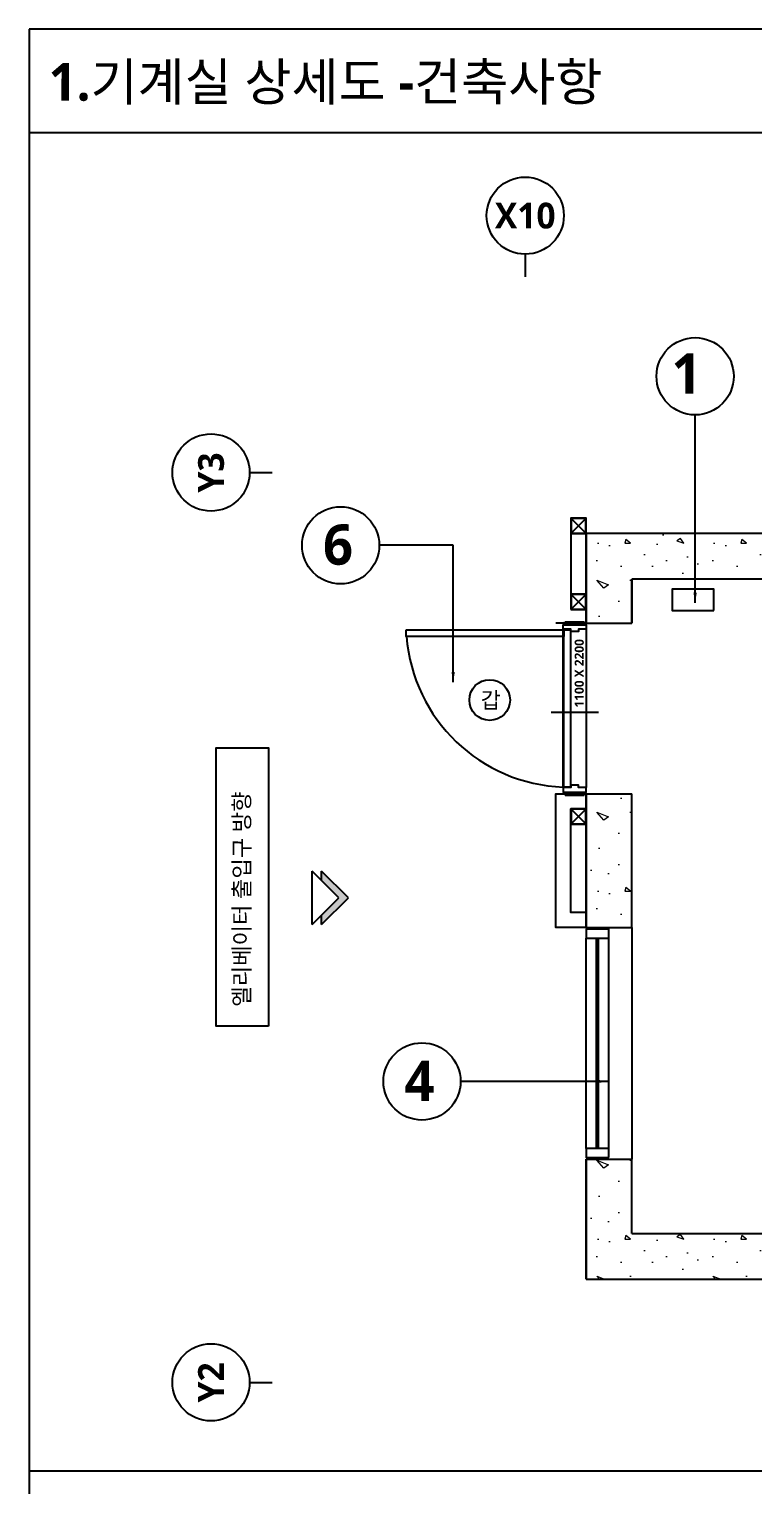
# Model space of a CAD drawing. Header units: millimetres. Extents: x 2370 to 266135, y -585395 to 33485.
# Drawn here: x 138647 to 148152, y 12935 to 32061 of the extents above; entities that cross this region are included whole.
import ezdxf
from ezdxf.enums import TextEntityAlignment as Align

# ---------------------------------------------------------------- set-up
doc = ezdxf.new("R2010")
doc.units = ezdxf.units.MM
doc.linetypes.add('옥상층 평면도$0$HIDDEN2', pattern=[0.1875, 0.125, -0.0625])
doc.layers.add('0해치', color=253, linetype='Continuous', lineweight=9)
doc.layers.add('문자_1', color=7, linetype='Continuous', lineweight=25)
for name, color, linetype in [('15', 15, 'Continuous'), ('1하지1', 3, 'Continuous'), ('A-ANNO-TEXT1', 7, 'Continuous'), ('A-ST-AXIS-BUB', 7, 'Continuous'), ('TIT', 2, 'Continuous'), ('옥상층 평면도$0$A-DOOR', 4, 'Continuous'), ('옥상층 평면도$0$A-DOOR-JAMB', 4, 'Continuous'), ('옥상층 평면도$0$A-DOOR-SILL', 8, 'Continuous'), ('옥상층 평면도$0$A-DOOR-SWING', 8, 'Continuous'), ('옥상층 평면도$0$A-FLOR-FLIN-TYP2', 8, 'Continuous'), ('옥상층 평면도$0$A-FLOR-GW', 6, 'Continuous'), ('옥상층 평면도$0$A-FLOR-STUD', 9, 'Continuous'), ('옥상층 평면도$0$A-ST-CONC', 2, 'Continuous'), ('옥상층 평면도$0$A-WIN', 4, 'Continuous')]:
    doc.layers.add(name, color=color, linetype=linetype)
doc.layers.add('옥상층 평면도$0$A-ANNO-NPLT', color=129, linetype='Continuous', plot=False)
doc.styles.add('SH_진천_나눔', font='')
doc.styles.get("Standard").update_dxf_attribs({"font": 'NanumGothicBold.ttf'})
doc.styles.add('옥상층 평면도$0$SHP-나눔bo', font='')
doc.styles.get('SH_진천_나눔').set_extended_font_data('NanumGothic', bold=True)
doc.styles.get('옥상층 평면도$0$SHP-나눔bo').set_extended_font_data('NanumGothic', bold=True)
doc.dimstyles.new('DIM-A-002-단면', dxfattribs={"dimscale": 330, "dimtxt": 1, "dimasz": 0.4, "dimexe": 0.2, "dimexo": 0.3, "dimgap": 0.4, "dimtad": 1, "dimdec": 0, "dimtxsty": 'Standard', "dimcen": 0, "dimclrd": 15, "dimclre": 15, "dimclrt": 3, "dimadec": 0, "dimazin": 0, "dimtfac": 1, "dimtmove": 0, "dimatfit": 3, "dimfxl": 1, "dimarcsym": 0})
pattern_1 = [(0, (-43666.8, 1452990), (0, 1524), [0, -1524]), (0, (-43651.5, 1452456.6), (0, 1524), [0, -1524]), (0, (-43605.8, 1453279.6), (0, 1524), [0, -1524]), (338.19859, (-44398.28, 1452807.15), (4572, -1524), [164.1398, -8042.8513]), (216.869898, (-44245.88, 1452746.2), (4572, 3048), [76.2, -7543.8]), (130.601295, (-44306.84, 1452700.47), (7620, -9144), [140.5059, -13910.0799]), (206.56505, (-44809.76, 1452517.6), (-1524, -1524), [34.0777, -3373.69]), (326.309932, (-44840.24, 1452502.35), (3048, -1524), [54.9486, -5439.9115]), (108.43495, (-44794.5, 1452471.87), (-1524, 3048), [48.1931, -4771.118]), (225, (-43834.4, 1452365.2), (-2e-13, -1524), [64.6578, -2090.6036]), (0, (-43880.1, 1452319.5), (1524, 1524), [91.44, -1432.56]), (135, (-43788.7, 1452319.5), (-1524, 1e-13), [64.6578, -2090.6036]), (251.56505, (-44017.3, 1453340.55), (1524, 3048), [48.1931, -4771.118]), (0, (-44032.5, 1453294.8), (1524, 1524), [76.2, -1447.8]), (143.130102, (-43956.32, 1453294.83), (-4572, 3048), [76.2, -7543.8]), (213.690068, (-44825, 1453355.8), (3048, 1524), [54.9486, -5439.9115]), (341.56505, (-44870.7, 1453325.3), (-3048, 1524), [96.3862, -4722.925]), (126.869898, (-44779.28, 1453294.83), (3048, -4572), [76.2, -7543.8]), (0, (-44383, 1453294.8), (0, 1524), [0, -1524]), (0, (-44794.5, 1452898.6), (0, 1524), [0, -1524]), (0, (-44367.8, 1452334.7), (0, 1524), [0, -1524]), (0, (-43956.3, 1452807.2), (0, 1524), [0, -1524]), (0, (-44398.3, 1453066.2), (0, 1524), [0, -1524]), (0, (-44733.6, 1453112), (0, 1524), [0, -1524]), (0, (-44596.4, 1453020.5), (0, 1524), [0, -1524]), (0, (-44657.4, 1452654.8), (0, 1524), [0, -1524]), (0, (-45023.1, 1452715.7), (0, 1524), [0, -1524]), (0, (-45007.9, 1453066.2), (0, 1524), [0, -1524]), (0, (-45053.6, 1453401.5), (0, 1524), [0, -1524]), (0, (-44581.2, 1453462.5), (0, 1524), [0, -1524]), (0, (-44245.9, 1453523.4), (0, 1524), [0, -1524]), (0, (-43712.5, 1453462.5), (0, 1524), [0, -1524]), (0, (-44078.2, 1452990), (0, 1524), [0, -1524]), (0, (-44230.6, 1453264.4), (0, 1524), [0, -1524]), (0, (-44108.7, 1452532.8), (0, 1524), [0, -1524]), (0, (-44565.9, 1452456.6), (0, 1524), [0, -1524]), (0, (-44108.7, 1452121.4), (0, 1524), [0, -1524]), (0, (-44611.6, 1452212.8), (0, 1524), [0, -1524]), (0, (-45099.3, 1452167), (0, 1524), [0, -1524]), (0, (-44916.4, 1452090.9), (0, 1524), [0, -1524]), (0, (-44901.2, 1452304.2), (0, 1524), [0, -1524]), (0, (-43880.1, 1452060.4), (0, 1524), [0, -1524]), (0, (-43697.2, 1452685.2), (0, 1524), [0, -1524]), (0, (-43773.4, 1453142.4), (0, 1524), [0, -1524]), (0, (-44474.5, 1452045.2), (0, 1524), [0, -1524])]

# ---------------------------------------------------------------- blocks, each defined once
blk = doc.blocks.new('dr-sy-020-D-M')
for p, q in [((-9.19, -9.19), (0, 0)), ((0, 0), (9.19, -9.19)), ((-9.19, -12.46), (0, -3.26)), ((0, -3.26), (9.19, -12.46)), ((-9.19, -9.19), (-5.93, -9.19)), ((5.93, -9.19), (9.19, -9.19)), ((-9.19, -12.46), (9.19, -12.46))]:
    blk.add_line(p, q)
for points in [[(0, 0), (-9.19, -9.19), (0, -3.26), (-5.93, -9.19)], [(0, 0), (0, -3.26), (9.19, -9.19), (5.93, -9.19)]]:
    blk.add_solid(points)
blk = doc.blocks.new('A-ST-AXIS-BUB-1')
at = {"layer": 'A-ST-AXIS-BUB'}
blk.add_line((0, 350), (0, 0), dxfattribs=at)
blk.add_circle((0, 950), 600, dxfattribs=at)
blk = doc.blocks.new('옥상층 평면도$0$XREF-PLAN$0$각-100X100')
at = {"layer": '옥상층 평면도$0$A-FLOR-STUD'}
for p, q in [((-47.7, -47.7), (47.7, 47.7)), ((-47.7, 47.7), (47.7, -47.7))]:
    blk.add_line(p, q, dxfattribs=at)
for points in [[(-50, -50), (50, -50), (50, 50), (-50, 50)], [(-47.7, -47.7), (47.7, -47.7), (47.7, 47.7), (-47.7, 47.7)]]:
    blk.add_lwpolyline(points, close=True, dxfattribs=at)
blk = doc.blocks.new('옥상층 평면도$0$A$C0e376f74')
at = {"layer": '옥상층 평면도$0$A-ANNO-NPLT', "linetype": '옥상층 평면도$0$HIDDEN2'}
for p, q in [((525, 230), (525, -80)), ((-20, 140), (-20, 10)), ((0, 140), (-20, 140)), ((0, 120), (-20, 120)), ((-10, 140), (-10, 10)), ((0, 140), (0, 10)), ((1100, 140), (1120, 140)), ((1100, 140), (1100, 10)), ((1100, 120), (1120, 120)), ((1110, 140), (1110, 10)), ((1120, 140), (1120, 10)), ((0, 30), (-20, 30)), ((0, 10), (-20, 10)), ((1100, 30), (1120, 30)), ((1100, 10), (1120, 10))]:
    blk.add_line(p, q, dxfattribs=at)
at = {"layer": '옥상층 평면도$0$A-ANNO-NPLT', "linetype": 'ByBlock'}
blk.add_lwpolyline([(1067, 102), (33, 102), (33, 147), (1067, 147)], close=True, dxfattribs=at)
at = {"layer": '옥상층 평면도$0$A-DOOR', "linetype": 'ByBlock'}
blk.add_lwpolyline([(1067, 1181), (1067, 147), (1022, 147), (1022, 1181)], close=True, dxfattribs=at)
at = {"layer": '옥상층 평면도$0$A-DOOR-JAMB'}
for points in [[(0, 20), (0, 0), (30, 0), (30, 50), (45, 50), (45, 100), (30, 100), (30, 150), (0, 150), (0, 130)], [(1100, 20), (1100, 0), (1070, 0), (1070, 50), (1055, 50), (1055, 100), (1070, 100), (1070, 150), (1100, 150), (1100, 130)]]:
    blk.add_lwpolyline(points, dxfattribs=at)
at = {"layer": '옥상층 평면도$0$A-DOOR-SILL'}
for p, q in [((30, 150), (1070, 150)), ((1070, 0), (30, 0))]:
    blk.add_line(p, q, dxfattribs=at)
at = {"layer": '옥상층 평면도$0$A-DOOR-SWING'}
blk.add_arc((1106.9, 108.7), 1074.7, 94.52992, 177.80346, dxfattribs=at)
at = {"layer": '옥상층 평면도$0$A-ANNO-NPLT', "linetype": 'ByBlock', "style": '옥상층 평면도$0$SHP-나눔bo'}
blk.add_text('1100 X 2200', height=60, dxfattribs=at).set_placement((780.6, 15.7), align=Align.CENTER)
blk = doc.blocks.new('옥상층 평면도$0$G$C9C7A05E9')
at = {"layer": '옥상층 평면도$0$A-WIN'}
for p, q in [((0, 1440, 103000), (0, 60, 103000)), ((69, 1440, 103000), (69, 60, 103000)), ((81, 1440, 103000), (81, 60, 103000)), ((150, 1440, 103000), (150, 60, 103000))]:
    blk.add_line(p, q, dxfattribs=at)
at = {"layer": '옥상층 평면도$0$A-WIN', "elevation": 103000}
for points in [[(150, 1500), (150, 1440), (0, 1440), (0, 1500)], [(150, 60), (150, 0), (0, 0), (0, 60)]]:
    blk.add_lwpolyline(points, close=True, dxfattribs=at)

msp = doc.modelspace()

# ---------------------------------------------------------------- hatches: boundary and pattern name
at = {"layer": '0해치', "ltscale": 600, "transparency": 33554687}
h = msp.add_hatch(dxfattribs=at)
h.set_pattern_fill('CONC', color=256, scale=60, style=0)
h.set_pattern_definition(pattern_1)
h.paths.add_polyline_path([(158662.6, 16235.6), (158662.6, 25435.6), (145962.6, 25435.6), (145962.6, 24255.6), (146562.6, 24255.6), (146562.6, 24835.6), (150973.5, 24835.6), (150973.5, 25136), (154333.5, 25136), (154333.5, 24835.6), (158062.6, 24835.6), (158062.6, 16235.6), (154333.5, 16235.6), (154333.5, 15937), (150973.5, 15937), (150973.5, 16235.6), (146562.6, 16235.6), (146562.6, 17215.6), (145962.6, 17215.6), (145962.6, 15635.6), (158662.6, 15635.6)])
h = msp.add_hatch(dxfattribs=at)
h.set_pattern_fill('CONC', color=256, scale=60, style=0)
h.set_pattern_definition(pattern_1)
h.paths.add_polyline_path([(145962.6, 20255.6), (146562.6, 20255.6), (146562.6, 22015.6), (145962.6, 22015.6)])

# ---------------------------------------------------------------- linework, layer by layer
for p, q in [((138646.8, 30700.6), (189715, 30700.6)), ((138646.8, 13120.8), (189715, 13120.8))]:
    msp.add_line(p, q)
at = {"ltscale": 600}
for points in [[(189715, 32060.6), (138646.8, 32060.6)], [(138646.8, 32060.6), (138646.8, -7179.1)]]:
    msp.add_lwpolyline(points, dxfattribs=at)
for points in [[(147639.3, 24421.6), (147639.3, 24703.5), (147090.9, 24703.5), (147090.9, 24421.6)], [(141790.2, 18959.1), (141105, 18959.1), (141105, 22617.3), (141790.2, 22617.3)]]:
    msp.add_lwpolyline(points, close=True, dxfattribs=at)
msp.add_circle((144696, 23245.9), 267.3)
at = {"layer": '문자_1'}
for centre in [(147393.3, 27499.7), (142738, 25278.6), (143806.3, 18235)]:
    msp.add_circle(centre, 507.2, dxfattribs=at)
at = {"layer": '옥상층 평면도$0$A-FLOR-FLIN-TYP2'}
msp.add_line((146562.6, 20255.6), (146562.6, 17215.6), dxfattribs=at)
at = {"layer": '옥상층 평면도$0$A-FLOR-GW'}
for p, q in [((145762.6, 25635.6), (145762.6, 24435.6)), ((145962.6, 24435.6), (145762.6, 24435.6)), ((145962.6, 24255.6), (145562.6, 24255.6))]:
    msp.add_line(p, q, dxfattribs=at)
for points in [[(145962.6, 20255.6), (145562.6, 20255.6), (145562.6, 22015.6), (145962.6, 22015.6)], [(145962.6, 20455.6), (145762.6, 20455.6), (145762.6, 21815.6), (145962.6, 21815.6)]]:
    msp.add_lwpolyline(points, dxfattribs=at)
at = {"layer": '옥상층 평면도$0$A-ST-CONC'}
for p, q in [((158662.6, 25435.6), (145962.6, 25435.6)), ((145962.6, 24255.6), (145962.6, 25435.6)), ((158062.6, 24835.6), (146562.6, 24835.6)), ((146562.6, 24255.6), (146562.6, 24835.6)), ((145962.6, 24255.6), (146562.6, 24255.6)), ((145962.6, 22015.6), (146562.6, 22015.6)), ((145962.6, 20255.6), (145962.6, 22015.6)), ((146562.6, 20255.6), (146562.6, 22015.6)), ((145962.6, 20255.6), (146562.6, 20255.6)), ((145962.6, 17215.6), (146562.6, 17215.6)), ((145962.6, 15635.6), (145962.6, 17215.6)), ((146562.6, 16235.6), (146562.6, 17215.6)), ((146562.6, 16235.6), (158062.6, 16235.6)), ((145962.6, 15635.6), (158662.6, 15635.6))]:
    msp.add_line(p, q, dxfattribs=at)
for points in [[(145962.6, 25435.6), (145962.6, 24255.6)], [(146562.6, 24835.6), (146562.6, 24255.6)], [(145962.6, 22015.6), (145962.6, 20255.6)], [(145962.6, 17215.6), (145962.6, 15635.6)]]:
    msp.add_lwpolyline(points, dxfattribs=at)

# ---------------------------------------------------------------- block references
at = {"ltscale": 5, "xscale": 2, "yscale": 2, "zscale": 2}
for p in [(145862.6, 25535.6), (145862.6, 24535.6), (145862.6, 21715.6)]:
    msp.add_blockref('옥상층 평면도$0$XREF-PLAN$0$각-100X100', p, dxfattribs=at)
at = {"xscale": -2, "yscale": 2, "zscale": 2, "rotation": 180}
msp.add_blockref('옥상층 평면도$0$G$C9C7A05E9', (145962.6, 20235.6), dxfattribs=at)
at = {"layer": 'A-ST-AXIS-BUB', "xscale": 0.8450000000000002, "yscale": 0.8450000000000002, "zscale": 0.8450000000000002}
msp.add_blockref('A-ST-AXIS-BUB-1', (145162.6, 28807.8), dxfattribs=at)
at = {"layer": 'A-ST-AXIS-BUB', "xscale": 0.8450000000000002, "yscale": 0.8450000000000002, "zscale": 0.8450000000000002, "rotation": 90}
for p in [(141838.4, 26235.6), (141838.4, 14281.4)]:
    msp.add_blockref('A-ST-AXIS-BUB-1', p, dxfattribs=at)
at = {"layer": 'TIT', "xscale": -38.25, "yscale": 38.25, "zscale": 38.25, "rotation": 269.9999999999998}
msp.add_blockref('dr-sy-020-D-M', (142840.1, 20646.9), dxfattribs=at)
at = {"layer": '옥상층 평면도$0$A-DOOR', "xscale": 2, "yscale": 2, "zscale": 2, "rotation": 89.99999999999999}
msp.add_blockref('옥상층 평면도$0$A$C0e376f74', (145962.6, 22035.6), dxfattribs=at)

# ---------------------------------------------------------------- texts
at = {"style": 'SH_진천_나눔'}
msp.add_text('1.기계실 상세도 -건축사항', height=492.629, dxfattribs=at).set_placement((138903.8, 31122.4))
msp.add_text('엘리베이터 출입구 방향', height=213.815, rotation=90, dxfattribs=at).set_placement((141544.7, 19216.8))
at = {"layer": '1하지1', "style": 'SH_진천_나눔'}
msp.add_text('갑', height=210.4, dxfattribs=at).set_placement((144577.2, 23139.2))
at = {"layer": 'A-ANNO-TEXT1', "style": 'SH_진천_나눔'}
msp.add_text('X10', height=338, dxfattribs=at).set_placement((145162.6, 29610.6), align=Align.MIDDLE_CENTER)
for s, p in [('Y3', (141035.6, 26235.6)), ('Y2', (141035.6, 14281.4))]:
    msp.add_text(s, height=338, rotation=90, dxfattribs=at).set_placement(p, align=Align.MIDDLE_CENTER)
at = {"layer": '문자_1', "style": 'SH_진천_나눔'}
for s, p in [('1', (147084.3, 27269.7)), ('6', (142506.7, 25023.6)), ('4', (143574.9, 17979.9))]:
    msp.add_text(s, height=529.5, dxfattribs=at).set_placement(p)

# ---------------------------------------------------------------- leaders
msp.add_leader([(144215.8, 23482.6), (144215.8, 25278.6), (143245.3, 25278.6)], dimstyle='DIM-A-002-단면')
at = {"layer": '15'}
for points in [[(147393.3, 24523.8), (147393.3, 26992.5)], [(146247.7, 18235), (144313.5, 18235)]]:
    msp.add_leader(points, dimstyle='DIM-A-002-단면', dxfattribs=at)

doc.saveas('drawing.dxf')
